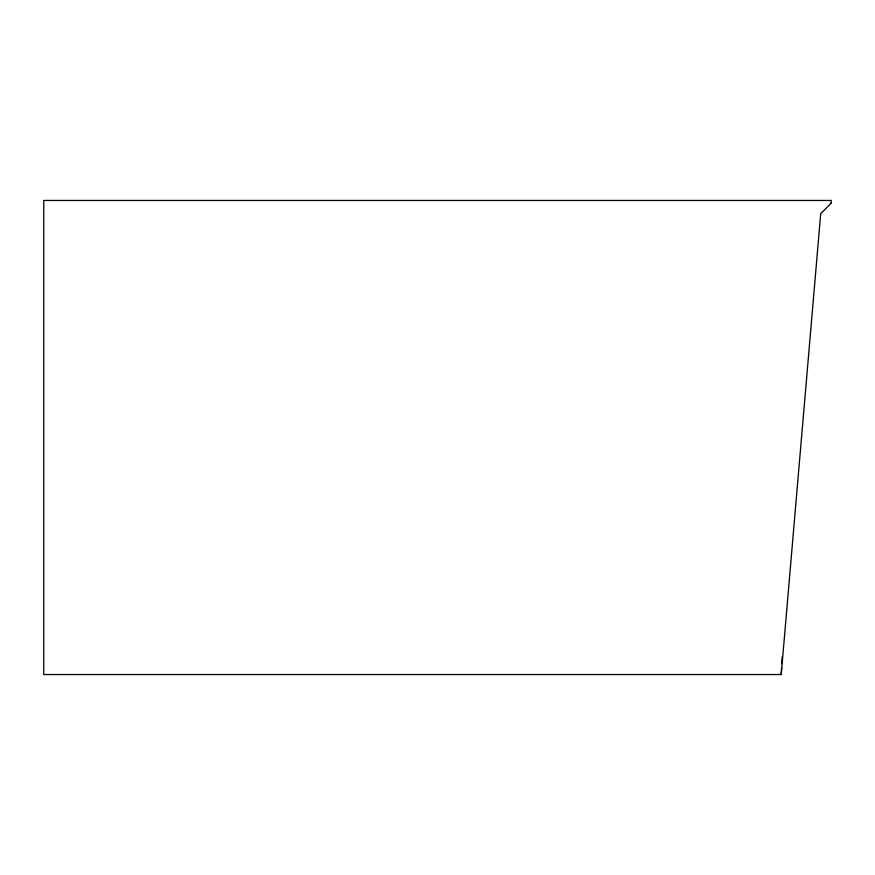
<?xml version="1.0" encoding="UTF-8"?>
<svg xmlns="http://www.w3.org/2000/svg" width="875" height="875" viewBox="0 0 875 875"><rect width="100%" height="100%" fill="white"/><g stroke="black" fill="none" stroke-linecap="round" stroke-linejoin="round"><path stroke-width="1.31" d="M781.211 674.538L820.717 213.631L831.25 203.098L831.25 200.463L43.75 200.463L43.75 674.538L781.211 674.538L781.594 667.723M781.834 663.633L782.217 656.808M830.67 203.098L831.25 203.098"/></g></svg>
